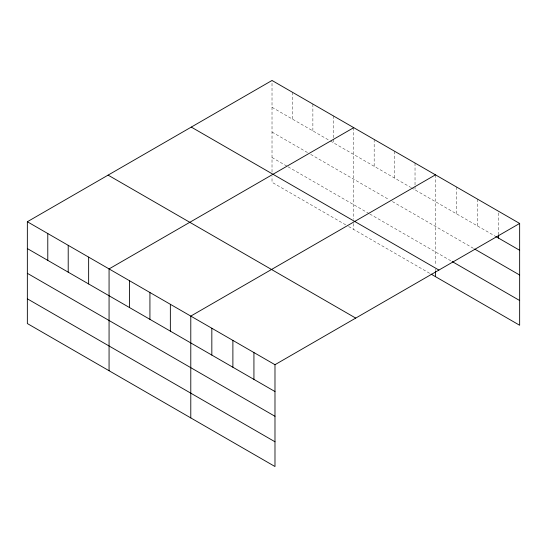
<?xml version="1.0" encoding="UTF-8"?>
<svg xmlns="http://www.w3.org/2000/svg" width="547" height="547" viewBox="0 0 547 547"><rect width="100%" height="100%" fill="white"/><g stroke="black" fill="none" stroke-linecap="round" stroke-linejoin="round"><path stroke-width="0.41" stroke-dasharray="2.73 2.05" d="M272.016 172.059L272.016 80.477M272.016 107.315L329.663 140.593M330.388 141.017L410.647 187.354M411.378 187.778L494.973 236.037M272.016 132.059L307.77 152.702M310.689 154.384L388.76 199.457M392.411 201.563L473.921 248.625M272.016 157.55L287.339 166.397M288.071 166.821L369.061 213.576M369.793 214L451.425 261.131M345.711 224.838L272.016 182.295L272.016 176.319M348.63 226.526L430.345 273.705M498.604 212.974L498.604 233.938M477.552 199.142L477.552 225.979M456.506 186.992L456.506 213.829M435.453 174.842L435.453 265.562M435.453 268.974L435.453 270.683M415.029 163.04L415.029 185.686M415.029 186.527L415.029 189.884M394.599 151.245L394.599 178.09M374.169 139.451L374.169 166.295M353.738 127.656L353.738 219.238M353.738 223.504L353.738 229.473M333.308 115.861L333.308 138.507M333.308 139.348L333.308 142.705M312.877 104.067L312.877 130.904M292.447 92.272L292.447 119.109"/><path stroke-width="0.82" d="M274.984 416.288L274.984 364.705L27.35 221.74L27.35 323.55L274.984 466.523L274.984 416.288L27.35 273.315M431.077 274.122L519.65 325.26L519.65 223.45L272.016 80.477L27.35 221.74M353.738 127.656L109.065 268.919L109.065 370.729M435.453 174.842L190.787 316.098L190.787 417.915M274.984 364.705L519.65 223.45M495.698 236.454L519.65 250.287M474.652 249.049L519.65 275.025M452.15 261.548L519.65 300.522M191.279 127.095L438.906 270.061M108.094 175.122L355.721 318.094M27.35 248.577L274.984 391.543M27.35 298.812L274.984 441.778M498.604 234.779L498.604 238.136M435.453 271.531L435.453 276.652M253.931 352.555L253.931 379.392M232.885 340.405L232.885 367.242M211.833 328.248L211.833 355.085M170.356 304.303L170.356 331.14M149.926 292.508L149.926 319.345M129.495 280.714L129.495 307.551M88.641 257.124L88.641 283.961M68.211 245.329L68.211 272.167M47.78 233.535L47.78 260.372"/></g></svg>
